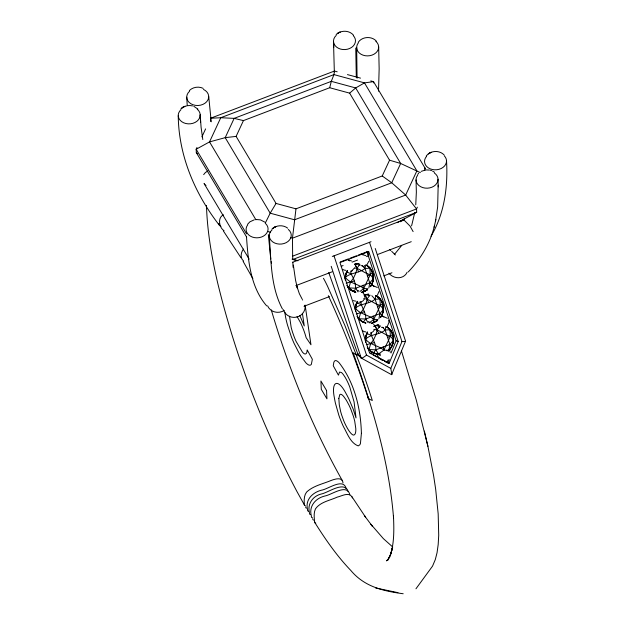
<?xml version="1.0" encoding="UTF-8"?>
<svg xmlns="http://www.w3.org/2000/svg" width="625" height="625" viewBox="0 0 625 625"><rect width="100%" height="100%" fill="white"/><g stroke="black" fill="none" stroke-linecap="round" stroke-linejoin="round"><path stroke-width="0.94" d="M368.133 397.867L368.203 397.508A7.938 1.758 -17.6 0 1 368.445 397.133M357.07 78.227L356.68 47.578M378.516 91.18L379.148 68.797L378.664 46.93M345.359 280.297L345.836 274.648L347.5 270.672M357.43 301.422L355.492 306.805L355.547 311.133L355.914 305.438L357.578 301.469M365.531 340.508L365.992 336.234L367.508 332.211L365.562 337.594L365.617 341.922L365.383 340.453M370.398 286.547C375.266 280.055 373.828 269.648 366.711 265.383A14.664 13.961 -71.2 0 1 370.18 286.625M380.477 317.336C385.344 310.852 383.898 300.445 376.781 296.18A14.664 13.961 -71.2 0 1 380.25 317.422M386.859 326.969C395.094 331.617 395.688 344.18 388.844 350.336C394.945 344.641 395.297 331.727 386.859 326.969A14.664 13.961 -71.2 0 1 388.359 350.391M415.758 204.813L416.352 192.148L416.039 179.898M389.969 348.273L388.43 351.312M210.57 119.094L210.531 118.258L220.742 117.734L234.156 118.367L243.438 120.602L329.688 87.734L349.633 93.141L389.555 160.188L382.234 175.977L295.984 208.836L292.469 238.172L292.648 256.141L292.805 259.484L297.969 260.781M370.508 286.586C375.828 279.812 373.672 268.516 365.711 264.789M380.586 317.375C385.906 310.609 383.75 299.312 375.781 295.586L375.102 299.281L379.82 313.688L378.922 318.703M345.375 278.914L345.727 274.609L347.352 270.625M414.797 212.422L411.578 225.922M435.492 221.211L437.648 206.992L438.18 185.156M388.055 559.953L386.438 560.836L388.328 559.359L387.18 560.32L389.883 556.703L388.5 558.664L390.719 553.875L392.43 547.977L390.125 556.055C394.375 543.133 394.055 529.297 393.461 515.875L393.547 517.883C389.078 461.07 372.133 406.086 353.102 352.664L354.656 353.883L359.102 355.453A4.898 0.93 -18.1 0 0 359.57 355.508L359.789 355.5M368.844 287.914L369.742 282.898L365.031 268.484L362.398 265.617M382.547 327.203L385.18 330.07L389.891 344.484L388.844 350.336L383.867 350.141C378.203 345.32 370 345.102 365.352 339M345.203 277.414C350.789 272.547 359.18 273.312 365.031 268.484L365.539 265.719M365.609 339.094C371.086 333.82 379.43 334.992 385.18 330.07L385.859 326.375M378.945 291.516L377.406 295.219M408.234 271.945C420.656 258.992 430.359 243.117 434.492 225.547M434.102 227.266L435.875 219.5M359.859 264.25L357.047 268.164L355.945 272.852L353.414 278.227L350.469 282.133L348.875 287.961L351.961 290.625L355.719 292.219M369.938 295.047L367.117 298.961L366.023 303.641L363.492 309.023L360.547 312.93L358.953 318.758L362.031 321.422L365.789 323.016M380.008 325.836L377.195 329.75L376.094 334.438L373.57 339.82L370.617 343.727L369.031 349.555L370.961 351.43L374.57 353.414L379.977 354.188L375.633 353.461M329.688 87.734L331.32 81.344L333.938 74.602L334.414 71.055L337.211 71.812M389.211 359.586L388.32 363.031M391.836 550.07L392.43 547.977M368.836 261.227L366.969 264.766M389.141 363.312L369.391 352.492L339.961 262.555L368.789 251.57L398.211 341.508L389.141 363.312L387.016 362.586L388.102 359.969M391.008 352.992L396.086 340.789L366.938 251.695M391.891 374.594L390.805 368.398L401.969 341.562L369.5 242.32A4.891 0.93 -18.1 0 0 371.031 241.664M379.195 327.461L379.945 325.797M359.984 291.469L363.703 288.555L370.281 274.586L369.789 268.047M369.32 322.844L373.781 319.352L380.359 305.383L379.859 298.844M378.391 354.133L383.859 350.141L390.43 336.172L389.938 329.633M196.984 147.477L196.164 149.242L196.312 152.586L246.68 237.164M201.914 136.852L205.609 128.883M295.984 208.836L276.039 203.437L236.117 136.391L243.438 120.602M404.367 218.539L403.773 219.812L401.789 220.969M417.352 207.172L416.531 208.945L416.68 212.289L397.32 222.633M265.547 222.586L270.188 213.188L276.039 203.437M431.008 236.195C444.531 213.594 448.055 186.602 446.523 160.688M203.664 174.633L205.375 172.531L207.938 170.922M354.305 268.18L351.648 270.914M387.484 326.016L389.023 322.312L388.648 320.25M415.953 588.789L432.531 566.133L435.297 559.594L437.047 552.727L438.18 544.594L438.719 535.32L438.18 513.883L435.672 489.234L433.625 475.695L427.906 446.312L416.188 399.664L401.516 351.102M401.727 245.414L394.328 254.57M358.258 42.258C362.203 36.469 371.633 35.93 376.32 41.078M247.664 224.195L249.891 221.828L254.344 219.789M364.242 299.273L362.938 300.938L361.117 301.938M374.312 330.07L373.008 331.727L371.195 332.734M426.258 156.016C430.273 150.391 439.547 149.938 444.187 155.023M417.758 174.383L418.672 173.234M354.484 267.859C360.172 268.617 364.492 273.555 370.281 274.586L373.469 278.594L369.742 282.898L355.719 288.234C353.562 294.75 348.953 288.352 347.102 285.625M360.75 301.844C361.57 307.742 366.258 312.688 365.797 319.031L363.289 322.102L360.773 320.594L357.898 317.594L358.953 318.758L365.797 319.031L379.82 313.688L383.539 309.391L380.359 305.383C374.273 304.312 369.836 298.898 363.703 298.555M370.82 332.641C371.695 338.516 376.32 343.484 375.875 349.82L373.367 352.898L370.852 351.391L367.977 348.383L369.031 349.555L375.875 349.82L389.891 344.484L393.617 340.18L390.43 336.172C384.344 335.109 379.914 329.688 373.781 329.344M363.609 266.914L364.836 265.445M243.555 249.078C240.805 252.062 239.969 258.25 243.492 260.914M189.367 90.547C192.914 87.008 198.773 86.156 203.227 88.391M180.867 108.906C183.859 105.922 188.477 104.875 192.531 105.914M336.133 34.625C340.703 30.016 349.18 30.086 353.43 35.102M271.906 229.148C276.008 225.055 283.125 224.617 287.695 228.164M349.633 93.141L355.688 87.945L364.477 82.875L373.547 81.656L425.414 168.742M367.562 289.656L362.406 292.102L367.414 289.602M377.641 320.445L372.477 322.891L377.492 320.398M355.273 308.211C360.867 303.344 369.25 304.109 375.102 299.281L380.117 298.93M400.461 221.742L401.125 221.359M421.141 171.375L425.852 169.914L429.469 170.055M367.352 276.039L372.508 272.891M377.43 306.828L382.586 303.688M387.508 337.625L392.656 334.484M223.469 214.844C217.367 217.5 219.023 227.602 224.023 230.703M378.797 333.406L374.875 325.867L377.75 325.203L373.789 326.5A14.664 13.961 -71.2 0 1 378.844 325.047M210.531 118.258L334.414 71.055L334.453 71.891M292.648 256.141L416.531 208.945L405.664 195.047L391.727 182.766L382.234 175.977M292.805 259.484L416.68 212.289M292.82 262.219L403.773 219.812L409.992 226.039L413.125 231.602M332.289 256.43A4.891 0.93 -18.1 0 0 334.023 255.836L369.5 242.32M340.203 261.984L348.312 258.898M350.117 258.211L356.422 255.812M358.219 255.125L367.227 251.695M341.305 266.242L343.109 265.555M352.117 262.125L357.523 260.07M366.531 256.633L368.328 255.945A27.945 6.711 69.1 0 0 368.328 254.094L368.234 252.469A29.719 7.141 69.1 0 0 368.148 251.531M295.797 285.664L332.156 271.812M377.609 254.492L411.25 241.68M304 306.281L329.383 296.609M383.781 275.883L391.945 272.773M356.266 263.914L354.727 264.273L358.992 263.461L356.117 263.859M366.336 294.703C361.766 295.883 370.688 293.633 366.188 294.656M354.328 281L346.156 283.117M364.398 311.797L356.234 313.914M374.477 342.586L366.305 344.703M371.258 323.234L372.625 322.945M236.117 136.391L225.211 137.656L209.531 141.914L196.164 149.242L246.531 233.82M358.812 302.266L360.781 302.055M365.031 268.484L370.047 268.133M385.18 330.07L390.195 329.719M256.195 219.508L260.391 219.859L264.898 222.18M348.625 287.875L355.719 288.234L358.039 291.898M345.453 277.5C349.938 283.703 358.18 283.695 363.703 288.555L367.867 288.719M355.531 308.297C360.016 314.5 368.25 314.484 373.781 319.352L377.938 319.508M377.906 354.141L373.109 352.805M377.805 354.133L377.859 354.133A20.461 1.578 31 0 1 377.391 353.836M308.648 511.305L307.781 510.938A2.727 1.516 -30.4 0 1 307.594 510.477A79.281 44.055 -30.4 0 1 307.492 509.375C305.125 499.703 312.656 492.328 321.562 490.18C328.273 489.133 343.406 477.43 346.18 488.602M310.594 514.594L309.719 514.211A2.727 1.555 -30.8 0 1 309.516 513.734A79.266 45.289 -30.8 0 1 309.398 512.609C307.289 504.07 312.625 496.25 320.938 494.094C327.766 492.977 342.711 481.445 347.641 490.094M312.531 517.828L311.648 517.43A2.727 1.602 -31.2 0 1 311.445 516.945A79.281 46.523 -31.2 0 1 311.312 515.789C308.672 506.062 315.766 498.086 325.016 495.969C331.859 494.789 347.094 483.164 349.836 494.75M377.008 354.023L378.68 357.828M381.422 327.273L383.508 327.703M403.188 593.75C382.93 591.016 364.414 586.727 350.805 570.445C337.016 556.102 325.609 539.688 315.047 522.883M375.555 587.938L397.938 592.656M347.461 74.594L360.508 78.125M370.758 80.898L373.547 81.656L373.609 82.914M267.484 231.406L270.266 232.156M290.617 237.672L292.469 238.172L405.664 195.047L416.875 170.867L364.477 82.875L333.938 74.602L220.742 117.734L209.531 141.914L255.945 219.844M292.047 259.133L296.641 260.375M360.969 265.539L362.852 266.094M389.555 160.188L400.672 163.477L420.383 172.641M352.961 291.219L355.602 292.18M363.031 322.016L365.68 322.977A14.664 13.961 -71.2 0 1 357.664 317.375M430.344 170.234L431.609 170.633M362.43 254.547L365.953 255.742M366.711 265.383L366.859 265.438A14.664 13.961 -71.2 0 1 370.367 286.688M348.016 259.773L351.539 260.977M346.625 271.875L351.008 273.828L353.414 278.227L355.227 283.773L355.719 288.234M371.781 284.047L369.742 282.898M372.203 285.188L377.336 287.523M363.68 291.648L363.031 285.219M347.828 286.797L348.875 287.961M356.703 302.672L361.086 304.625M381.859 314.844L379.82 313.688M382.281 315.984L387.406 318.32M357.172 316.414L358.047 317.641M373.758 322.445L373.109 316.016M396.086 340.789L398.211 341.508M366.781 333.461L371.156 335.414M391.93 345.633L389.891 344.484M367.25 347.211L368.125 348.438M193.805 106.313L197.875 109.07M384.664 361.125L385.25 361.43M385.844 361.734L388.195 362.961M379.367 358.383L378.781 358.078L382.898 360.336M379.961 358.688L380.547 358.992M381.133 359.297L381.719 359.602M382.312 359.906L382.898 360.211M432.539 171.07L434.461 172.242M369.734 353.125L371.375 354.023M373.023 354.922L377.141 357.18M384.547 361.234L387.016 362.586M390.805 368.398L366.492 355.086L334.023 255.836M328.727 272.547L358.203 355.117L361.219 358.055L391.602 374.695L405.57 341.156L375.25 248.492M369.141 399.078L372.312 400.492A231.211 55.531 69.1 0 0 360.906 366.898L344.836 325.367L327.656 286.484A51.508 12.375 69.1 0 0 324.562 280.266L323.672 278.672A18.828 4.523 69.1 0 0 323.453 278.289M378.008 354.148L380.422 355.68M358.203 355.117L359.836 356.156M392.742 547.016L383.375 538.633L370.883 524.258L372.273 526.109L364.344 515.555L365.641 517.289L351.992 496.828C348.656 491.703 341.5 496.211 337.117 497.164C329.859 500.547 320.375 501.891 315.477 508.859C313.531 513.031 314.156 517.781 314.688 522.227M361.914 291.914L363.75 293.594L364.805 297.391M389.672 249.531L390.734 250.461M196.312 152.586L197.523 153.695M391.672 251.336L395.367 254.977M371.812 295.695L375.102 299.281M266.664 305.891C250.445 287.062 248.172 260.867 246.516 237.125M219.422 225.336C195.016 194.031 178.688 155.852 178.234 115.75M223.359 230.914L241.008 257.828M373.625 324.078L374.742 326.242M204.031 183.453L249.133 259.109M347.211 285.664L347.969 286.852M365.797 319.031L368.109 322.695M375.875 349.82L378.648 354.219M343.039 482.922C342.562 476.484 334.727 479.109 330.969 480.531C322.773 483.961 313.234 485.797 306.609 492.07C303.805 495.672 304.07 500.492 304.328 504.836M297.023 316.492L300.281 322.227A19.133 4.594 69.1 0 1 302.789 327.773A22.289 5.352 69.1 0 1 306.156 337.711L310.969 344.758L305.148 305.273M302.094 299.016L299.352 293.695L296.914 286.477L297.469 288.461L295.516 280.008L293.352 265.094M312.594 518.898L313.414 520.234M243.102 261.344L252.875 278.656M305.461 506.836L306.281 508.266M304.641 505.398L296.812 491.273C262 425.492 235.305 355.344 217.688 283.031L217.547 282.438C211.727 257.156 207.266 231.445 206.461 205.469M342.375 480.68C312.109 426.813 288.82 369.148 271.289 309.953M357.047 268.164L354.984 264.367L358.648 271.82M367.117 298.961L365.055 295.156L368.719 302.609M375.133 325.953L377.188 329.758M282.5 309.109C270.578 286.805 271.148 260.539 269.281 235.984M299.828 315.555L304.258 325.945L302.406 313.352M328.328 295.656C343.75 328.906 357.016 363.141 368.164 398.055M351.992 496.828L352.445 497.93M331.203 266.312L361.219 358.055M389.492 349.516L390.219 352.234M424.391 431.078L427.906 446.312M347.805 490.688L347.93 491.273M383.18 346.805L383.859 350.133M271.211 261.633L271.523 263.414M202.805 139.57L201.078 127.188L200.211 114.734L200.586 122.203L200.5 120.539M211.234 121.781L208.719 96.547M270.75 258.969L268.344 234.602M284.797 312.242L285.586 317.117A35.789 8.594 69.1 0 0 287.531 325.188L291.359 336.805A29.461 7.078 69.1 0 0 294.109 343.406L298.844 352.68A44.828 10.766 69.1 0 0 301.094 356.414L305.93 362.883A28.539 6.852 69.1 0 0 308.797 365.016A29.773 7.148 69.1 0 0 309.594 365.203A28.352 6.813 69.1 0 0 311.383 364.227L312.344 359.289L307.18 349.914C307.102 351.391 306.758 354.828 304.508 353.875A17.547 4.219 69.1 0 1 302.398 352.047L296.117 341.445A19.164 4.602 69.1 0 1 294.078 336.578L292.625 332.445A21.945 5.273 69.1 0 1 291.148 327.297L289.539 316.234M350.672 271.055L351.008 273.828M373.781 319.352L374.016 322.531M363.703 288.555L363.938 291.734M186.734 97.211L187.195 104.945M292.82 262.086L293.086 267.328M333.797 47.414L333.5 41.461L334.328 71.5M210.602 119.719L210.672 121.391M355.75 48.109L356.297 77.055M438.023 179.227L438.219 186.906M424.773 167.492L424.789 170.297M265.266 223.273A11 8.633 -2.6 0 1 265.18 234.891A11 8.633 -2.6 0 1 250.453 236.195A11 8.633 -2.6 0 1 247.719 224.828M284.141 310.469A11.156 10.469 -8.9 0 1 267.594 305.836M288.32 229.461A11 8.633 -2.6 0 1 288.023 241.469A11 8.633 -2.6 0 1 272.742 241.906A11 8.633 -2.6 0 1 272.008 229.93M305.023 305.164A11.07 10.633 -1.1 0 1 296.406 317.156A11.07 10.633 -1.1 0 1 283.43 309.664M302.406 299.75A11.07 10.633 -1.1 0 1 302.664 300.039M203.477 89.422A11 8.633 -2.6 0 1 206.711 101.695A11 8.633 -2.6 0 1 190.844 103.734A11 8.633 -2.6 0 1 189.602 91.203M197.273 109.219A11 8.633 -2.6 0 1 196.984 121.219A11 8.633 -2.6 0 1 181.703 121.672A11 8.633 -2.6 0 1 180.953 109.695M220.906 226.578A11.156 6.984 -21.3 0 1 218.742 223.422M375.852 41.336A11 8.633 -2.6 0 1 375.773 52.953A11 8.633 -2.6 0 1 361.039 54.258A11 8.633 -2.6 0 1 358.312 42.891M353.273 35.609A11 8.633 -2.6 0 1 351.688 47.359A11 8.633 -2.6 0 1 336.688 47.18A11 8.633 -2.6 0 1 336.227 35.406M434.445 173.055A11 8.633 -2.6 0 1 435.609 184.82A11 8.633 -2.6 0 1 420.703 186.734A11 8.633 -2.6 0 1 417.664 175.211M407.133 272.234A11.07 9.891 33.4 0 1 388.914 273.195M444.305 155.844A11 8.633 -2.6 0 1 443.016 167.398A11 8.633 -2.6 0 1 428.281 167.812A11 8.633 -2.6 0 1 426.578 156.344M369.203 399.055A30.734 6.797 -17.6 0 1 368.047 397.898M405.609 341.391A5.086 0.461 2.4 0 1 401.945 341.555M366.453 355.078A5.086 1.344 -39.4 0 1 361.164 358.141M357.953 354.805A4.805 1.297 -42 0 1 358.273 353.633M371.078 333.719A8.969 8.539 -71.2 0 1 371.648 333.016M379.945 354.086A14.664 13.961 -71.2 0 1 367.742 348.172M365.281 340.641A14.664 13.961 -71.2 0 1 367.438 332.102M374.82 325.844A14.664 13.961 -71.2 0 1 378.656 324.977M387 327.031A14.664 13.961 -71.2 0 1 388.555 350.453M380.133 354.148A14.664 13.961 -71.2 0 1 367.93 348.234M365.594 342.086A14.664 13.961 -71.2 0 1 367.633 332.164M377.188 320.5A14.664 13.961 -71.2 0 1 372.492 322.82M355.203 309.844A14.664 13.961 -71.2 0 1 357.359 301.305M364.75 295.055A14.664 13.961 -71.2 0 1 368.578 294.188M375.656 295.539A14.664 13.961 -71.2 0 1 380.445 317.484M377.383 320.562A14.664 13.961 -71.2 0 1 371.398 323.18M365.883 323.031A14.664 13.961 -71.2 0 1 357.148 316.273M355.516 311.297A14.664 13.961 -71.2 0 1 357.555 301.375M364.938 295.117A14.664 13.961 -71.2 0 1 368.773 294.25M351.5 271.43A8.969 8.539 -71.2 0 1 352.125 270.797M367.117 289.703A14.664 13.961 -71.2 0 1 362.414 292.031M355.617 292.172A14.664 13.961 -71.2 0 1 348.43 287.695M345.125 279.055A14.664 13.961 -71.2 0 1 347.289 270.516M354.672 264.258A14.664 13.961 -71.2 0 1 357.164 263.562M367.305 289.773A14.664 13.961 -71.2 0 1 361.32 292.391M355.805 292.234A14.664 13.961 -71.2 0 1 347.07 285.484M345.445 280.5A14.664 13.961 -71.2 0 1 346.766 271.914M354.859 264.32A14.664 13.961 -71.2 0 1 358.695 263.453M382.742 316.219A5.5 5.234 -71.2 0 1 383.891 317.117M379.984 326.5A5.5 5.234 -71.2 0 1 376.641 325.266M368.469 321.508A5.5 5.234 -71.2 0 1 370.109 322.883M365.844 331.875A5.5 5.234 -71.2 0 1 362.609 330.711M371.203 284.867A5.5 5.234 -71.2 0 1 374.125 286.688M369.914 295.711A5.5 5.234 -71.2 0 1 367.367 295.047M357.453 290.336A5.5 5.234 -71.2 0 1 358.844 290.984M355.766 301.086A5.5 5.234 -71.2 0 1 353.414 300.508M361.016 254.055A5.5 5.234 -71.2 0 1 362.883 254.813M359.805 264.914A5.5 5.234 -71.2 0 1 357.922 264.555M348.477 260.008A5.5 5.234 -71.2 0 1 349.625 260.906M345.727 270.289A5.5 5.234 -71.2 0 1 342.758 269.359M386.562 350.273A5.5 5.234 -71.2 0 1 387.219 350.961M383.008 359.984A5.5 5.234 -71.2 0 1 380.922 359.555M305.344 505.633A2.484 1.312 -29.7 0 1 304.359 504.828M315.797 523.172A2.484 1.523 -31.9 0 1 314.711 522.219M388.641 350.125A21.055 6.266 -70.7 0 1 388.742 349.664M206.031 185.5A10.859 6.734 -3 0 1 204.328 183.93M361.398 433.297L360.438 443.508L359.844 444.805L358.234 445.898C350.352 443.008 347.391 433.445 343.453 426.641A29.125 6.992 69.1 0 1 341.016 421.031A28.258 6.789 69.1 0 1 338.836 415.203L335.477 403.406A37.906 9.102 69.1 0 1 334.406 397.93C330.945 381.289 337.867 377.711 346.078 393.594A29.188 7.008 69.1 0 1 349 399.203L353.133 409L356.016 417.906L354.086 401.945L349.773 386.984A18.695 4.492 69.1 0 0 345.789 378.43A20.617 4.953 69.1 0 0 344.789 376.742L343.344 374.594A15.906 3.82 69.1 0 0 341.445 372.539L339.555 372.055L338.43 375.133L333.258 365.758L333.867 362.148L334.695 360.906A25.289 6.07 69.1 0 1 339.078 362.711C354.547 382.602 360.742 408.469 361.398 433.297M338.844 398.391L339.281 404.875L340.578 411.266A19.875 4.773 69.1 0 0 341.695 415.109L343.719 420.711A17 4.086 69.1 0 0 345.609 424.937L347.258 428.047A19.773 4.75 69.1 0 0 352.055 434.383A19.398 4.656 69.1 0 0 354.094 434.984L354.977 434.195A28.406 6.82 69.1 0 0 355.797 428.594L354.727 421.219A19.531 4.688 69.1 0 0 353.172 415.641L351.094 409.906A18.961 4.555 69.1 0 0 348.758 404.688L347.047 401.508A24.719 5.938 69.1 0 0 345.695 399.273L343.641 396.422A17.602 4.227 69.1 0 0 341.586 394.578L341.281 394.438A19.344 4.648 69.1 0 0 340.469 394.305A18.82 4.523 69.1 0 0 339.805 394.625L338.844 398.391M234.156 118.367L225.211 137.656L270.188 213.188L294.555 219.789L391.727 182.766L400.672 163.477L355.688 87.945L331.32 81.344L234.156 118.367M429.641 153.008L428.344 153.867L431.227 152.281L429.641 153.008M183.406 107.016L182.031 107.906L183.406 107.016M338.672 32.734L337.297 33.625L338.672 32.734M274.453 227.25L273.078 228.148L275.961 226.562L274.453 227.25M340.039 32.102L338.602 32.766L340.039 32.102M184.773 106.383L183.336 107.047L184.773 106.383M326.562 390.508L320.914 381.023L321.297 389.352L326.938 398.828L326.562 390.508"/></g></svg>
